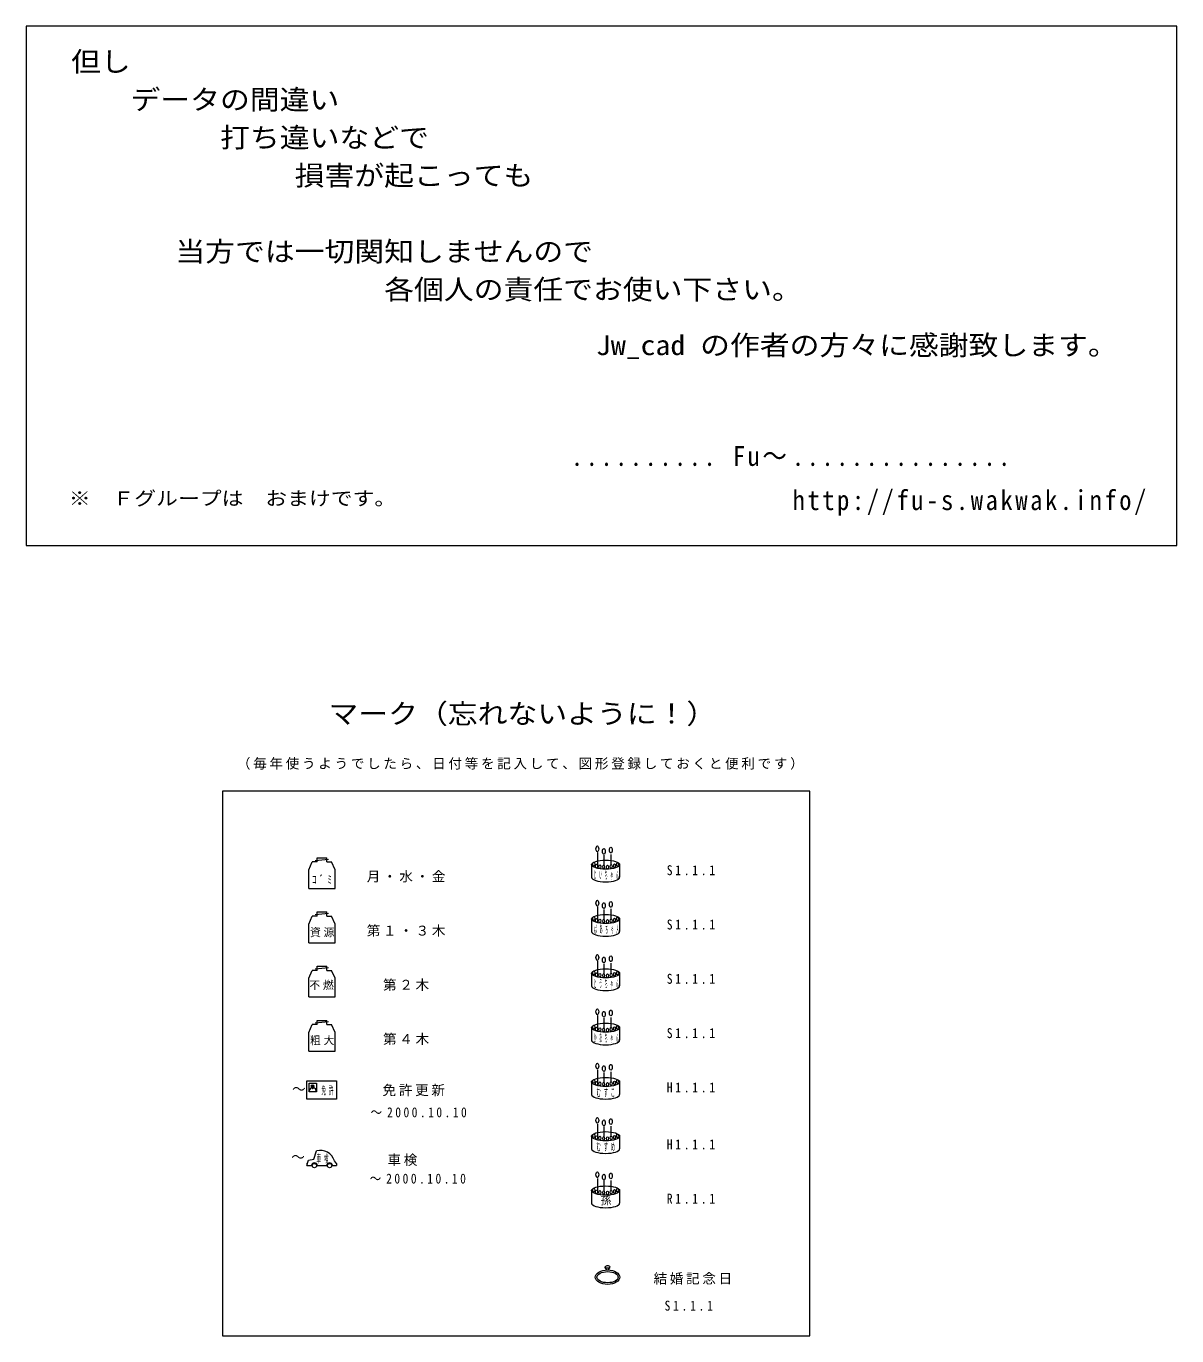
# Model space of a CAD drawing. Units: millimetres on the paper. Extents: x -557 to 645, y -402 to 385.
# Drawn here: x 324.4 to 536.6, y -113.9 to 127.6 of the extents above; entities that cross this region are included whole.
import ezdxf
from ezdxf.enums import TextEntityAlignment as Align

# ---------------------------------------------------------------- set-up
doc = ezdxf.new("R2010")
doc.units = ezdxf.units.MM
doc.layers.add('0-0_予定書込み', color=7, linetype='Continuous', lineweight=13)
doc.layers.add('0-F_枠等', color=7, linetype='Continuous', lineweight=13)
doc.styles.add('ＭＳ 明朝', font='')
doc.styles.get('ＭＳ 明朝').set_extended_font_data('MS Mincho')

msp = doc.modelspace()

# ---------------------------------------------------------------- linework, layer by layer
at = {"layer": '0-0_予定書込み'}
for p, q in [((376.505, -28.02), (377.169, -26.552)), ((378.059, -26.552), (377.169, -26.552)), ((377.719, -26.259), (380.137, -26.006)), ((378.059, -25.783), (379.849, -25.783)), ((378.059, -26.552), (378.059, -25.783)), ((379.849, -26.552), (379.849, -25.783)), ((379.849, -26.552), (380.739, -26.552)), ((381.403, -28.02), (380.739, -26.552)), ((429.744, -24.827), (429.744, -27.137)), ((430.946, -25.289), (430.946, -27.107)), ((432.239, -25.196), (432.239, -27.028)), ((376.505, -31.438), (376.505, -28.02)), ((381.403, -31.438), (381.403, -28.02)), ((428.686, -27.053), (428.686, -29.373)), ((433.849, -27.053), (433.849, -29.373)), ((376.505, -31.438), (381.403, -31.438)), ((377.719, -36.251), (380.137, -35.998)), ((378.059, -35.775), (379.849, -35.775)), ((378.059, -36.544), (378.059, -35.775)), ((379.849, -36.544), (379.849, -35.775)), ((429.744, -34.84), (429.744, -37.151)), ((430.946, -35.302), (430.946, -37.12)), ((432.239, -35.21), (432.239, -37.042)), ((376.505, -38.012), (377.169, -36.544)), ((376.505, -41.43), (376.505, -38.012)), ((378.059, -36.544), (377.169, -36.544)), ((379.849, -36.544), (380.739, -36.544)), ((381.403, -38.012), (380.739, -36.544)), ((381.403, -41.43), (381.403, -38.012)), ((428.686, -37.066), (428.686, -39.386)), ((433.849, -37.066), (433.849, -39.386)), ((376.505, -41.43), (381.403, -41.43)), ((378.059, -45.767), (379.849, -45.767)), ((378.059, -46.536), (378.059, -45.767)), ((379.849, -46.536), (379.849, -45.767)), ((429.744, -44.854), (429.744, -47.164)), ((430.946, -45.316), (430.946, -47.134)), ((432.239, -45.224), (432.239, -47.055)), ((376.505, -48.004), (377.169, -46.536)), ((376.505, -51.422), (376.505, -48.004)), ((378.059, -46.536), (377.169, -46.536)), ((377.719, -46.243), (380.137, -45.991)), ((379.849, -46.536), (380.739, -46.536)), ((381.403, -48.004), (380.739, -46.536)), ((381.403, -51.422), (381.403, -48.004)), ((428.686, -47.08), (428.686, -49.4)), ((433.849, -47.08), (433.849, -49.4)), ((376.505, -51.422), (381.403, -51.422)), ((429.744, -54.867), (429.744, -57.178)), ((430.946, -55.33), (430.946, -57.147)), ((432.239, -55.237), (432.239, -57.069)), ((376.505, -57.996), (377.169, -56.528)), ((378.059, -56.528), (377.169, -56.528)), ((377.719, -56.235), (380.137, -55.983)), ((378.059, -55.759), (379.849, -55.759)), ((378.059, -56.528), (378.059, -55.759)), ((379.849, -56.528), (379.849, -55.759)), ((379.849, -56.528), (380.739, -56.528)), ((381.403, -57.996), (380.739, -56.528)), ((428.686, -57.093), (428.686, -59.413)), ((433.849, -57.093), (433.849, -59.413)), ((376.505, -61.415), (376.505, -57.996)), ((381.403, -61.415), (381.403, -57.996)), ((376.505, -61.415), (381.403, -61.415)), ((429.744, -64.881), (429.744, -67.192)), ((428.686, -67.107), (428.686, -69.427)), ((430.946, -65.343), (430.946, -67.161)), ((432.239, -65.251), (432.239, -67.082)), ((433.849, -67.107), (433.849, -69.427)), ((428.686, -77.121), (428.686, -79.441)), ((429.744, -74.895), (429.744, -77.205)), ((430.946, -75.357), (430.946, -77.175)), ((432.239, -75.264), (432.239, -77.096)), ((433.849, -77.121), (433.849, -79.441)), ((376.17, -82.547), (376.463, -81.531)), ((376.17, -82.095), (376.17, -82.369)), ((376.17, -82.095), (376.3, -82.095)), ((381.629, -82.153), (381.254, -81.638)), ((376.222, -82.369), (376.17, -82.369)), ((376.17, -82.547), (377.033, -82.547)), ((378.089, -82.547), (379.825, -82.547)), ((380.881, -82.547), (381.629, -82.547)), ((381.629, -82.153), (381.629, -82.547)), ((429.744, -84.908), (429.744, -87.219)), ((430.946, -85.37), (430.946, -87.188)), ((432.239, -85.278), (432.239, -87.11)), ((428.686, -87.134), (428.686, -89.454)), ((433.849, -87.134), (433.849, -89.454))]:
    msp.add_line(p, q, dxfattribs=at)
at = {"layer": '0-0_予定書込み', "color": 4, "lineweight": 5}
for p, q in [((377.171, -67.861), (377.079, -67.833)), ((377.156, -68.125), (377.156, -68.187)), ((377.223, -67.899), (377.223, -67.968)), ((377.276, -67.861), (377.368, -67.833)), ((377.29, -68.125), (377.29, -68.18))]:
    msp.add_line(p, q, dxfattribs=at)
at = {"layer": '0-0_予定書込み', "color": 6, "lineweight": 20}
for p, q in [((431.472, -101.778), (431.134, -101.292)), ((431.767, -101.778), (432.106, -101.292))]:
    msp.add_line(p, q, dxfattribs=at)
at = {"layer": '0-0_予定書込み', "color": 3}
msp.add_lwpolyline([(360.603, -13.487), (360.603, -113.921), (468.885, -113.921), (468.885, -13.487)], close=True, dxfattribs=at)
at = {"layer": '0-0_予定書込み'}
msp.add_lwpolyline([(376.17, -66.922), (381.629, -66.922), (381.629, -70.315), (376.17, -70.315)], close=True, dxfattribs=at)
at = {"layer": '0-0_予定書込み', "color": 4, "lineweight": 5}
msp.add_lwpolyline([(376.59, -67.338), (377.921, -67.338), (377.921, -68.911), (376.59, -68.911)], close=True, dxfattribs=at)
at = {"layer": '0-0_予定書込み'}
msp.add_lwpolyline([(376.463, -81.531), (377.455, -81.342), (377.968, -79.804)], dxfattribs=at)
at = {"layer": '0-0_予定書込み', "color": 4, "lineweight": 5}
for centre, radius in [((377.223, -67.899), 0.235), ((377.14, -67.914), 0.0253), ((377.234, -68.337), 0.0409), ((377.306, -67.914), 0.0253)]:
    msp.add_circle(centre, radius, dxfattribs=at)
at = {"layer": '0-0_予定書込み'}
for centre in [(377.561, -82.547), (380.353, -82.547)]:
    msp.add_circle(centre, 0.4, dxfattribs=at)
at = {"layer": '0-0_予定書込み', "color": 4, "lineweight": 5}
for centre, radius, start, end in [((377.256, -68.848), 0.668, 354.55558, 185.44442), ((377.222, -67.962), 0.0918, 218.76693, 319.47026)]:
    msp.add_arc(centre, radius, start, end, dxfattribs=at)
at = {"layer": '0-0_予定書込み'}
for centre, radius, start, end in [((377.561, -82.547), 0.528, 0, 180), ((378.619, -82.498), 2.771, 18.07468, 103.59771), ((380.353, -82.547), 0.528, 0, 180)]:
    msp.add_arc(centre, radius, start, end, dxfattribs=at)
at = {"layer": '0-0_予定書込み', "color": 6, "lineweight": 20}
for centre, radius, start, end in [((431.62, -101.55), 0.55, 27.98526, 152.01474), ((431.62, -100.39), 1.025, 241.69921, 298.30079)]:
    msp.add_arc(centre, radius, start, end, dxfattribs=at)
for centre, major_axis, ratio in [((429.735, -24.135), (0, 0.535), 0.478), ((430.949, -24.591), (0, 0.535), 0.478), ((432.218, -24.356), (0, 0.535), 0.478), ((429.081, -26.961), (0, 0.351), 0.478), ((429.569, -27.315), (0, 0.351), 0.478), ((430.199, -27.418), (0, 0.351), 0.478), ((430.902, -27.445), (0, 0.351), 0.478), ((431.605, -27.499), (0, 0.351), 0.478), ((432.275, -27.371), (0, 0.351), 0.478), ((432.914, -27.241), (0, 0.351), 0.478), ((433.421, -27.001), (0, 0.351), 0.478), ((429.735, -34.148), (0, 0.535), 0.478), ((430.949, -34.605), (0, 0.535), 0.478), ((432.218, -34.37), (0, 0.535), 0.478), ((429.081, -36.975), (0, 0.351), 0.478), ((429.569, -37.329), (0, 0.351), 0.478), ((430.199, -37.431), (0, 0.351), 0.478), ((430.902, -37.459), (0, 0.351), 0.478), ((431.605, -37.513), (0, 0.351), 0.478), ((432.275, -37.384), (0, 0.351), 0.478), ((432.914, -37.254), (0, 0.351), 0.478), ((433.421, -37.015), (0, 0.351), 0.478), ((429.735, -44.162), (0, 0.535), 0.478), ((430.949, -44.618), (0, 0.535), 0.478), ((432.218, -44.383), (0, 0.535), 0.478), ((429.081, -46.988), (0, 0.351), 0.478), ((429.569, -47.342), (0, 0.351), 0.478), ((430.199, -47.445), (0, 0.351), 0.478), ((430.902, -47.473), (0, 0.351), 0.478), ((431.605, -47.526), (0, 0.351), 0.478), ((432.275, -47.398), (0, 0.351), 0.478), ((432.914, -47.268), (0, 0.351), 0.478), ((433.421, -47.028), (0, 0.351), 0.478), ((429.735, -54.176), (0, 0.535), 0.478), ((430.949, -54.632), (0, 0.535), 0.478), ((432.218, -54.397), (0, 0.535), 0.478), ((429.081, -57.002), (0, 0.351), 0.478), ((429.569, -57.356), (0, 0.351), 0.478), ((430.199, -57.458), (0, 0.351), 0.478), ((430.902, -57.486), (0, 0.351), 0.478), ((431.605, -57.54), (0, 0.351), 0.478), ((432.275, -57.412), (0, 0.351), 0.478), ((432.914, -57.281), (0, 0.351), 0.478), ((433.421, -57.042), (0, 0.351), 0.478), ((429.735, -64.189), (0, 0.535), 0.478), ((430.949, -64.646), (0, 0.535), 0.478), ((432.218, -64.411), (0, 0.535), 0.478), ((429.081, -67.015), (0, 0.351), 0.478), ((429.569, -67.37), (0, 0.351), 0.478), ((430.199, -67.472), (0, 0.351), 0.478), ((430.902, -67.5), (0, 0.351), 0.478), ((431.605, -67.554), (0, 0.351), 0.478), ((432.275, -67.425), (0, 0.351), 0.478), ((432.914, -67.295), (0, 0.351), 0.478), ((433.421, -67.055), (0, 0.351), 0.478), ((429.735, -74.203), (0, 0.535), 0.478), ((430.949, -74.659), (0, 0.535), 0.478), ((432.218, -74.424), (0, 0.535), 0.478), ((429.081, -77.029), (0, 0.351), 0.478), ((429.569, -77.383), (0, 0.351), 0.478), ((430.199, -77.486), (0, 0.351), 0.478), ((430.902, -77.513), (0, 0.351), 0.478), ((431.605, -77.567), (0, 0.351), 0.478), ((432.275, -77.439), (0, 0.351), 0.478), ((432.914, -77.308), (0, 0.351), 0.478), ((433.421, -77.069), (0, 0.351), 0.478), ((429.735, -84.216), (0, 0.535), 0.478), ((430.949, -84.673), (0, 0.535), 0.478), ((432.218, -84.438), (0, 0.535), 0.478), ((429.081, -87.042), (0, 0.351), 0.478), ((433.421, -87.082), (0, 0.351), 0.478), ((429.569, -87.397), (0, 0.351), 0.478), ((430.199, -87.499), (0, 0.351), 0.478), ((430.902, -87.527), (0, 0.351), 0.478), ((431.605, -87.581), (0, 0.351), 0.478), ((432.275, -87.452), (0, 0.351), 0.478), ((432.914, -87.322), (0, 0.351), 0.478), ((431.62, -103.109), (2.259, 0), 0.5902), ((431.62, -103.109), (1.959, 0), 0.5274)]:
    msp.add_ellipse(centre, major_axis=major_axis, ratio=ratio, dxfattribs=at)
at = {"layer": '0-0_予定書込み'}
for centre in [(431.267, -27.053), (431.267, -37.066), (431.267, -47.08), (431.267, -57.093), (431.267, -67.107), (431.267, -77.121), (431.267, -87.134)]:
    msp.add_ellipse(centre, major_axis=(2.582, 0), ratio=0.3275, dxfattribs=at)
for centre in [(431.267, -29.373), (431.267, -39.386), (431.267, -49.4), (431.267, -59.413), (431.267, -69.427), (431.267, -79.441), (431.267, -89.454)]:
    msp.add_ellipse(centre, major_axis=(2.582, 0), ratio=0.3275, start_param=3.1415927, end_param=6.2831853, dxfattribs=at)
at = {"layer": '0-F_枠等', "color": 3}
msp.add_lwpolyline([(324.416, 127.559), (324.416, 31.786), (536.584, 31.786), (536.584, 127.559)], close=True, dxfattribs=at)

# ---------------------------------------------------------------- texts
at = {"layer": '0-0_予定書込み', "color": 3, "style": 'ＭＳ 明朝', "width": 1.1}
msp.add_text('マーク（忘れないように！）', height=3.666, dxfattribs=at).set_placement((380.158, -2.143), align=Align.BOTTOM_LEFT)
at = {"layer": '0-0_予定書込み', "style": 'ＭＳ 明朝'}
for s, height, p in [('～', 1.833, (373.445, -69.88)), ('～', 1.833, (373.304, -82.419)), ('孫', 1.466, (430.309, -90.16))]:
    msp.add_text(s, height=height, dxfattribs=at).set_placement(p, align=Align.BOTTOM_LEFT)
at = {"layer": '0-0_予定書込み', "attachment_point": 7, "style": 'ＭＳ 明朝'}
for s, insert, char_height in [('\\T1.2;（毎年使うようでしたら、日付等を記入して、図形登録しておくと便利です）', (363.275, -9.548), 1.833), ('\\T1.6;\\W0.85;ｺﾞﾐ', (377.132, -30.598), 1.466), ('\\T1.2;月・水・金', (387.215, -30.337), 1.833), ('\\T2;\\W0.25;じいちゃん', (429.062, -29.854), 1.466), ('\\T1.48;\\W0.85;S1.1.1', (442.536, -29.015), 1.833), ('\\T1.25;資源', (376.749, -40.434), 1.466), ('\\T1.2;第１・３木', (387.215, -40.329), 1.833), ('\\T2;\\W0.25;ばあちゃん', (429.146, -39.852), 1.466), ('\\T1.48;\\W0.85;S1.1.1', (442.536, -39.029), 1.833), ('\\T1.2;第２木', (390.215, -50.321), 1.833), ('\\T2;\\W0.25;とうちゃん', (429.062, -49.881), 1.466), ('\\T1.48;\\W0.85;S1.1.1', (442.536, -49.042), 1.833), ('\\T1.25;不燃', (376.632, -50.153), 1.466), ('\\T1.48;\\W0.85;S1.1.1', (442.536, -59.056), 1.833), ('\\T1.25;粗大', (376.749, -60.341), 1.466), ('\\T1.2;第４木', (390.215, -60.313), 1.833), ('\\T2;\\W0.25;かあちゃん', (429.062, -59.895), 1.466), ('\\T1.2;免許更新', (390.123, -69.751), 1.833), ('\\T1.48;\\W0.85;H1.1.1', (442.536, -69.069), 1.833), ('\\T1.67;\\W0.4;免許', (378.876, -69.579), 1.466), ('\\T1.6;\\W0.4;むすこ', (429.562, -69.909), 1.466), ('\\T1.43;\\W0.85;～2000.10.10', (387.917, -73.652), 1.833), ('\\T1.6;\\W0.4;むすめ', (429.562, -79.922), 1.466), ('\\T1.48;\\W0.85;H1.1.1', (442.536, -79.565), 1.833), ('\\T1.67;\\W0.4;車検', (377.956, -82.172), 1.466), ('\\T1.2;車検', (391.035, -82.608), 1.833), ('\\T1.43;\\W0.85;～2000.10.10', (387.754, -85.874), 1.833), ('\\T1.48;\\W0.85;R1.1.1', (442.536, -89.578), 1.833), ('\\T1.2;結婚記念日', (440.092, -104.484), 1.833), ('\\T1.48;\\W0.85;S1.1.1', (442.13, -109.308), 1.833)]:
    msp.add_mtext(s, dxfattribs=dict(at, insert=insert, char_height=char_height))
at = {"layer": '0-F_枠等', "color": 3, "style": 'ＭＳ 明朝', "width": 1.1}
for s, p in [('但し', (332.677, 118.089)), ('    データの間違い', (332.677, 111.089)), ('\u3000打ち違いなどで', (354.677, 104.089)), ('損害が起こっても', (373.927, 97.089)), ('当方では一切関知しませんので', (351.927, 83.089)), ('\u3000各個人の責任でお使い下さい。', (384.927, 76.089)), ('Jw_cad の作者の方々に感謝致します。', (429.48, 65.808))]:
    msp.add_text(s, height=3.666, dxfattribs=at).set_placement(p, align=Align.BOTTOM_LEFT)
at = {"layer": '0-F_枠等', "style": 'ＭＳ 明朝', "width": 1.15}
msp.add_text('※\u3000Ｆグループは\u3000おまけです。', height=2.566, dxfattribs=at).set_placement((332.273, 38.447), align=Align.BOTTOM_LEFT)
at = {"layer": '0-F_枠等', "color": 3, "char_height": 3.666, "attachment_point": 7, "style": 'ＭＳ 明朝'}
for s, insert in [('\\T1.21;\\W0.9;\\~..........\\~Fu～...............', (422.152, 46.424)), ('\\T1.22;\\W0.9;http://fu-s.wakwak.info/', (465.737, 37.289))]:
    msp.add_mtext(s, dxfattribs=dict(at, insert=insert))

doc.saveas('drawing.dxf')
